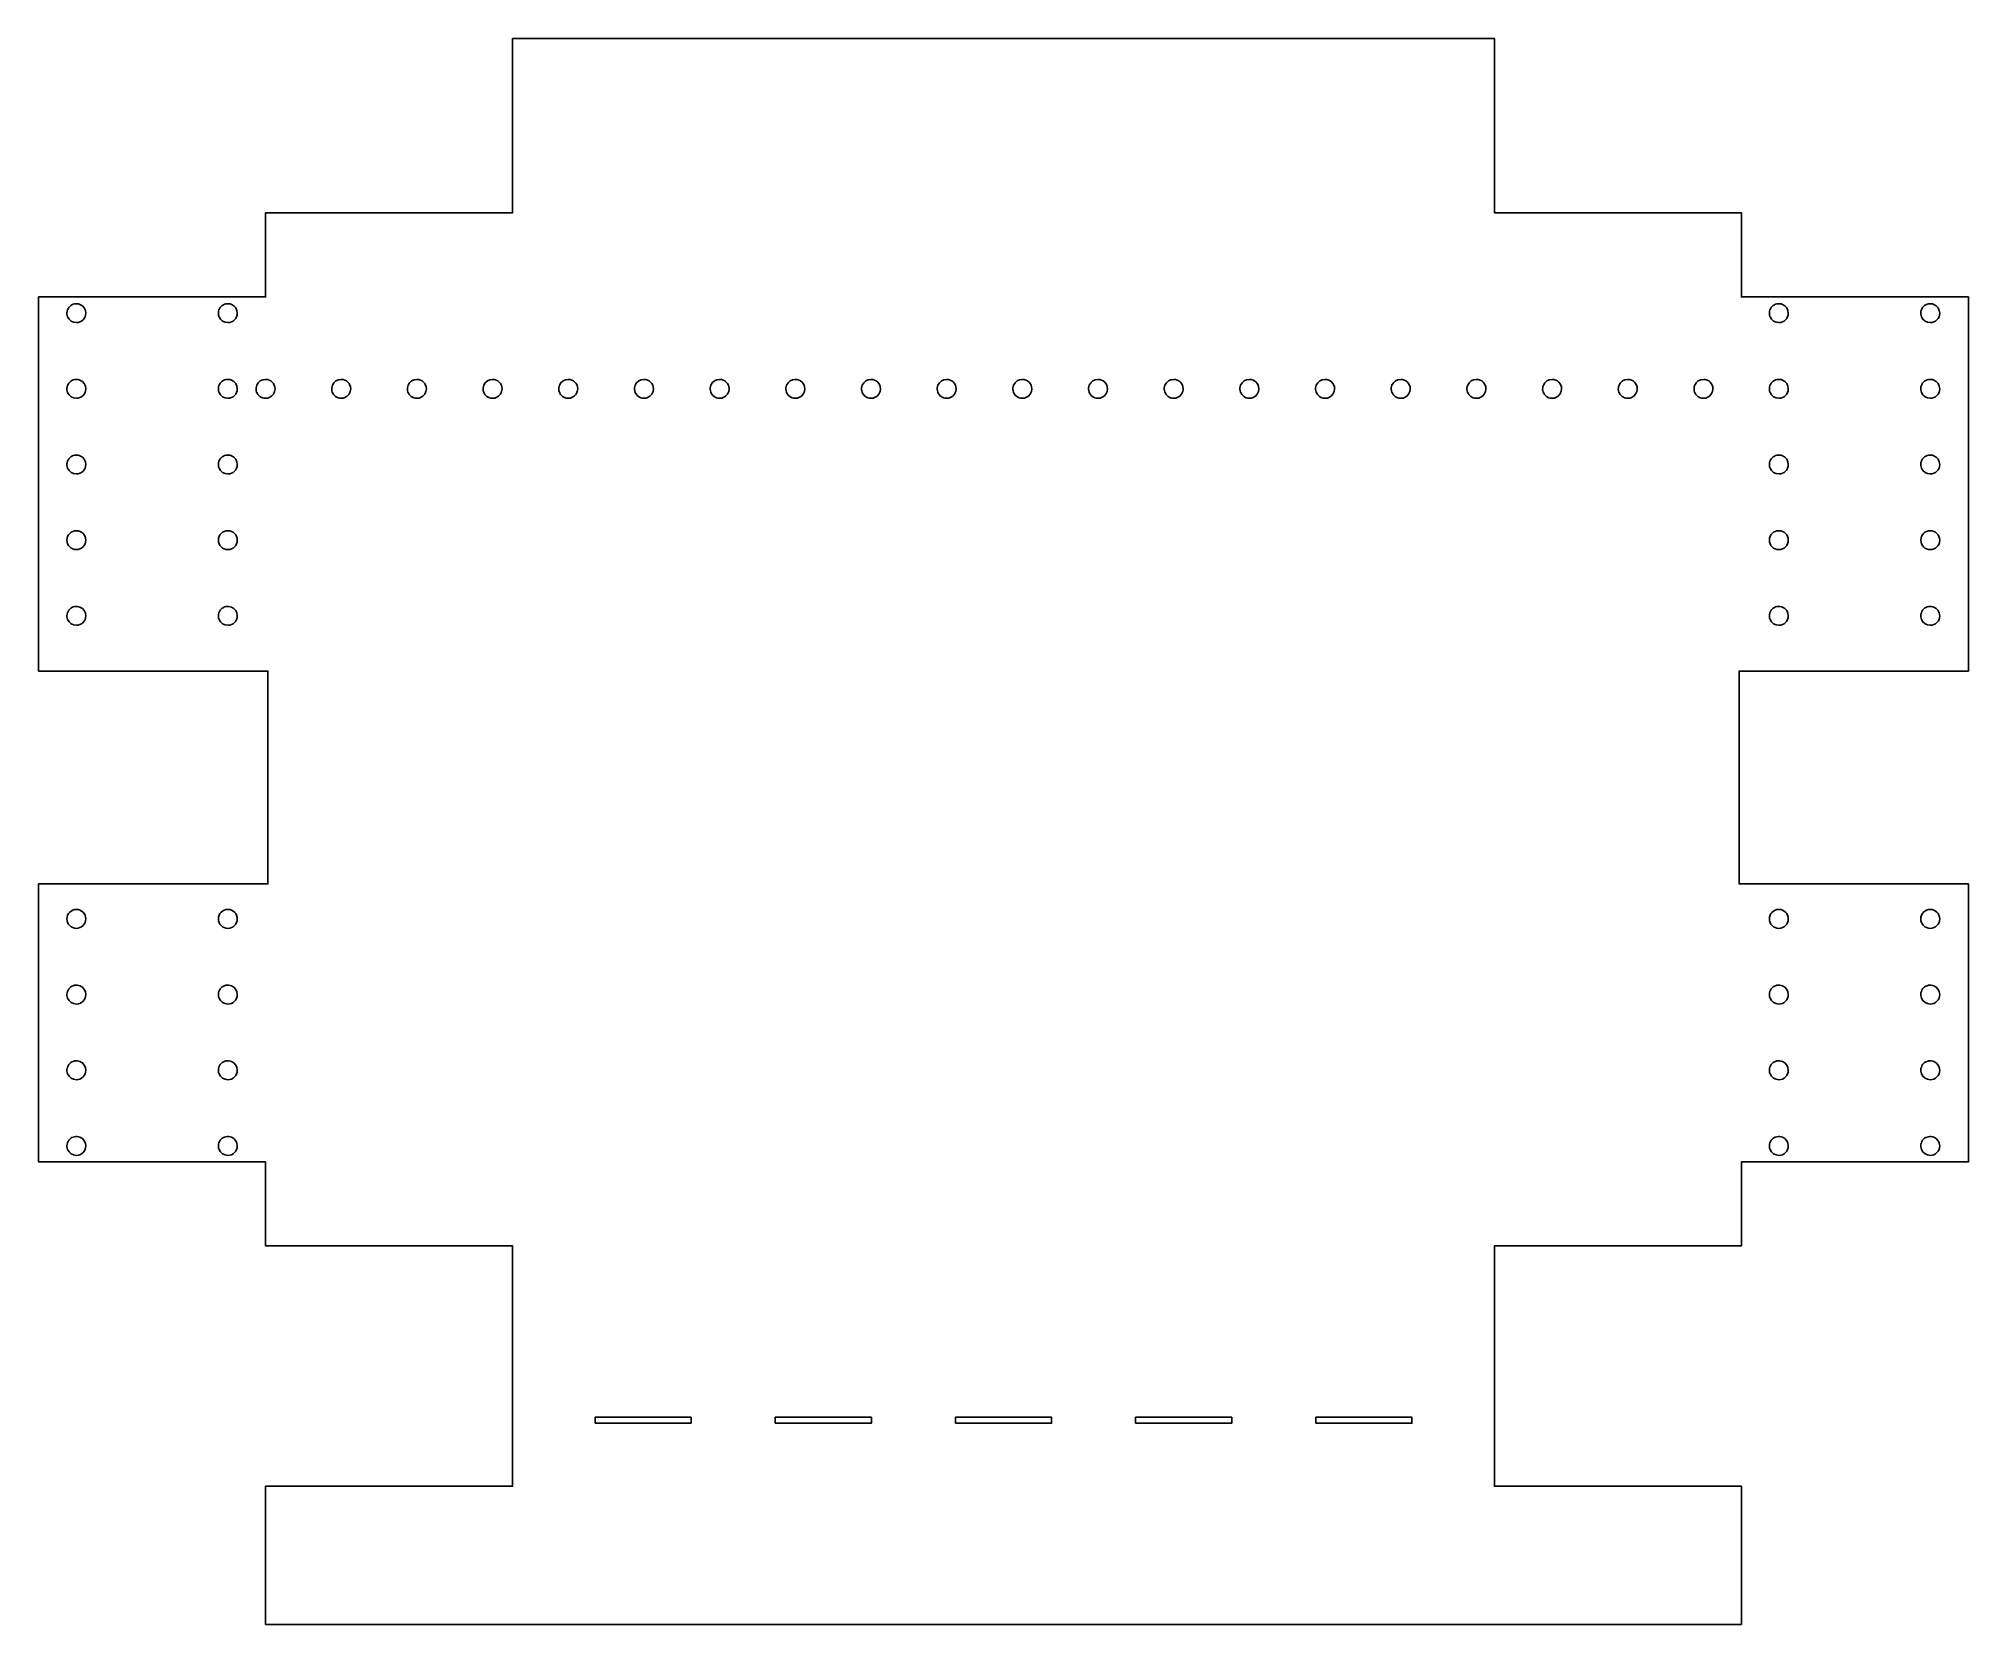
# Model space of a CAD drawing. Header units: millimetres. Extents: x 57 to 465, y 48 to 383.
import ezdxf

# ---------------------------------------------------------------- set-up
doc = ezdxf.new("R2010")
doc.units = ezdxf.units.MM
doc.layers.add('Layer_1', color=7, linetype='CONTINUOUS')

msp = doc.modelspace()

# ---------------------------------------------------------------- linework, layer by layer
at = {"layer": 'Layer_1', "color": 7}
for points in [[(417.22194, 77.05705), (365.02203, 77.05705), (365.02203, 127.85704), (417.22194, 127.85704), (417.22194, 145.63704), (465.22212, 145.63704), (465.22212, 204.41688), (416.72214, 204.41688), (416.72214, 249.41721), (465.22212, 249.41721), (465.22212, 328.517045), (417.22194, 328.517045), (417.22194, 346.297044), (365.02203, 346.297044), (365.02203, 383.127044), (157.42201, 383.127044), (157.42201, 346.297044), (105.2221, 346.297044), (105.2221, 328.517045), (57.221924, 328.517045), (57.221924, 249.41721), (105.7219, 249.41721), (105.7219, 204.41688), (57.221924, 204.41688), (57.221924, 145.63704), (105.2221, 145.63704), (105.2221, 127.85704), (157.42201, 127.85704), (157.42201, 77.05705), (105.2221, 77.05705), (105.2221, 47.84705), (417.22194, 47.84705)], [(67.209643, 325.0792)], [(99.228644, 325.0792)], [(427.142744, 325.0792)], [(459.161744, 325.0792)], [(105.20636, 311.078464)], [(121.20636, 311.078464)], [(137.20636, 311.078464)], [(153.20636, 311.078464)], [(169.20636, 311.078464)], [(185.20636, 311.078464)], [(201.20636, 311.078464)], [(217.20633, 311.078464)], [(233.20633, 311.078464)], [(249.20633, 311.078464)], [(265.20633, 311.078464)], [(281.20633, 311.078464)], [(297.20633, 311.078464)], [(313.20633, 311.078464)], [(329.20633, 311.078464)], [(345.20633, 311.078464)], [(361.20633, 311.078464)], [(377.20633, 311.078464)], [(393.20633, 311.078464)], [(409.20633, 311.078464)], [(67.209643, 309.0792)], [(99.228644, 309.0792)], [(427.142744, 309.0792)], [(459.161744, 309.0792)], [(67.209643, 293.0792)], [(99.228644, 293.0792)], [(427.142744, 293.0792)], [(459.161744, 293.0792)], [(67.209643, 277.0792)], [(99.228644, 277.0792)], [(427.142744, 277.0792)], [(459.161744, 277.0792)], [(67.209643, 261.0792)], [(99.228644, 261.0792)], [(427.142744, 261.0792)], [(459.161744, 261.0792)], [(67.209914, 197.0044)], [(99.228494, 197.0044)], [(427.143014, 197.0044)], [(459.161594, 197.0044)], [(67.209914, 181.0044)], [(99.228494, 181.0044)], [(427.143014, 181.0044)], [(459.161594, 181.0044)], [(67.209914, 165.0044)], [(99.228494, 165.0044)], [(427.143014, 165.0044)], [(459.161594, 165.0044)], [(67.209914, 149.0044)], [(99.228494, 149.0044)], [(427.143014, 149.0044)], [(459.161594, 149.0044)], [(174.86229, 90.39205), (174.86229, 91.66205), (195.18229, 91.66205), (195.18229, 90.39205)], [(212.96229, 90.39205), (212.96229, 91.66205), (233.28228, 91.66205), (233.28228, 90.39205)], [(251.06223, 90.39205), (251.06223, 91.66205), (271.38181, 91.66205), (271.38181, 90.39205)], [(289.16176, 90.39205), (289.16176, 91.66205), (309.48175, 91.66205), (309.48175, 90.39205)], [(327.26175, 90.39205), (327.26175, 91.66205), (347.58175, 91.66205), (347.58175, 90.39205)]]:
    msp.add_lwpolyline(points, close=True, dxfattribs=at)
for points in [[(63.793478, 326.494222), (63.221155, 325.921899), (63.049945, 325.061172), (63.359684, 324.313396)], [(65.974304, 326.928016), (65.226528, 327.237755), (64.365801, 327.066545), (63.793478, 326.494222)], [(67.209643, 325.0792), (67.209643, 325.888587), (66.722081, 326.618277), (65.974304, 326.928016)], [(95.812478, 326.494222), (95.240155, 325.921899), (95.068945, 325.061172), (95.378684, 324.313396)], [(97.993304, 326.928016), (97.245528, 327.237755), (96.384801, 327.066545), (95.812478, 326.494222)], [(99.228644, 325.0792), (99.228644, 325.888587), (98.741081, 326.618277), (97.993304, 326.928016)], [(423.726578, 326.494222), (423.154255, 325.921899), (422.983045, 325.061172), (423.292784, 324.313396)], [(425.907404, 326.928016), (425.159628, 327.237755), (424.298901, 327.066545), (423.726578, 326.494222)], [(427.142744, 325.0792), (427.142744, 325.888587), (426.655181, 326.618277), (425.907404, 326.928016)], [(455.745578, 326.494222), (455.173255, 325.921899), (455.002045, 325.061172), (455.311784, 324.313396)], [(457.926404, 326.928016), (457.178628, 327.237755), (456.317901, 327.066545), (455.745578, 326.494222)], [(459.161744, 325.0792), (459.161744, 325.888587), (458.674181, 326.618277), (457.926404, 326.928016)], [(63.359684, 324.313396), (63.669423, 323.565619), (64.399113, 323.078057), (65.2085, 323.078057)], [(65.2085, 323.078057), (65.739236, 323.078057), (66.248235, 323.288891), (66.623522, 323.664178)], [(66.623522, 323.664178), (66.998809, 324.039465), (67.209643, 324.548464), (67.209643, 325.0792)], [(95.378684, 324.313396), (95.688423, 323.565619), (96.418113, 323.078057), (97.2275, 323.078057)], [(97.2275, 323.078057), (97.758236, 323.078057), (98.267235, 323.288891), (98.642522, 323.664178)], [(98.642522, 323.664178), (99.017809, 324.039465), (99.228644, 324.548464), (99.228644, 325.0792)], [(423.292784, 324.313396), (423.602523, 323.565619), (424.332213, 323.078057), (425.1416, 323.078057)], [(425.1416, 323.078057), (425.672336, 323.078057), (426.181335, 323.288891), (426.556622, 323.664178)], [(426.556622, 323.664178), (426.931909, 324.039465), (427.142744, 324.548464), (427.142744, 325.0792)], [(455.311784, 324.313396), (455.621523, 323.565619), (456.351213, 323.078057), (457.1606, 323.078057)], [(457.1606, 323.078057), (457.691336, 323.078057), (458.200335, 323.288891), (458.575622, 323.664178)], [(458.575622, 323.664178), (458.950909, 324.039465), (459.161744, 324.548464), (459.161744, 325.0792)], [(63.793478, 310.494222), (63.221155, 309.921899), (63.049945, 309.061172), (63.359684, 308.313396)], [(65.974304, 310.928016), (65.226528, 311.237755), (64.365801, 311.066545), (63.793478, 310.494222)], [(67.209643, 309.0792), (67.209643, 309.888587), (66.722081, 310.618277), (65.974304, 310.928016)], [(95.812478, 310.494222), (95.240155, 309.921899), (95.068945, 309.061172), (95.378684, 308.313396)], [(97.993304, 310.928016), (97.245528, 311.237755), (96.384801, 311.066545), (95.812478, 310.494222)], [(99.228644, 309.0792), (99.228644, 309.888587), (98.741081, 310.618277), (97.993304, 310.928016)], [(105.20636, 311.078463), (104.396973, 311.078463), (103.667283, 310.590901), (103.357544, 309.843124)], [(106.621382, 310.492342), (106.246095, 310.867629), (105.737096, 311.078464), (105.20636, 311.078464)], [(107.207504, 309.07732), (107.207504, 309.608056), (106.996669, 310.117055), (106.621382, 310.492342)], [(121.20636, 311.078463), (120.396973, 311.078463), (119.667283, 310.590901), (119.357544, 309.843124)], [(122.621382, 310.492342), (122.246095, 310.867629), (121.737096, 311.078464), (121.20636, 311.078464)], [(123.207504, 309.07732), (123.207504, 309.608056), (122.996669, 310.117055), (122.621382, 310.492342)], [(137.20636, 311.078463), (136.396973, 311.078463), (135.667283, 310.590901), (135.357544, 309.843124)], [(138.621382, 310.492342), (138.246095, 310.867629), (137.737096, 311.078464), (137.20636, 311.078464)], [(139.207504, 309.07732), (139.207504, 309.608056), (138.996669, 310.117055), (138.621382, 310.492342)], [(153.20636, 311.078463), (152.396973, 311.078463), (151.667283, 310.590901), (151.357544, 309.843124)], [(154.621382, 310.492342), (154.246095, 310.867629), (153.737096, 311.078464), (153.20636, 311.078464)], [(155.207504, 309.07732), (155.207504, 309.608056), (154.996669, 310.117055), (154.621382, 310.492342)], [(169.20636, 311.078463), (168.396973, 311.078463), (167.667283, 310.590901), (167.357544, 309.843124)], [(170.621382, 310.492342), (170.246095, 310.867629), (169.737096, 311.078464), (169.20636, 311.078464)], [(171.207504, 309.07732), (171.207504, 309.608056), (170.996669, 310.117055), (170.621382, 310.492342)], [(185.20636, 311.078463), (184.396973, 311.078463), (183.667283, 310.590901), (183.357544, 309.843124)], [(186.621382, 310.492342), (186.246095, 310.867629), (185.737096, 311.078464), (185.20636, 311.078464)], [(187.207504, 309.07732), (187.207504, 309.608056), (186.996669, 310.117055), (186.621382, 310.492342)], [(201.20636, 311.078463), (200.396973, 311.078463), (199.667283, 310.590901), (199.357544, 309.843124)], [(202.621382, 310.492342), (202.246095, 310.867629), (201.737096, 311.078464), (201.20636, 311.078464)], [(203.207504, 309.07732), (203.207504, 309.608056), (202.996669, 310.117055), (202.621382, 310.492342)], [(217.20633, 311.078463), (216.396943, 311.078463), (215.667253, 310.590901), (215.357514, 309.843124)], [(218.621352, 310.492342), (218.246065, 310.867629), (217.737066, 311.078464), (217.20633, 311.078464)], [(219.207474, 309.07732), (219.207474, 309.608056), (218.996639, 310.117055), (218.621352, 310.492342)], [(233.20633, 311.078463), (232.396943, 311.078463), (231.667253, 310.590901), (231.357514, 309.843124)], [(234.621352, 310.492342), (234.246065, 310.867629), (233.737066, 311.078464), (233.20633, 311.078464)], [(235.207474, 309.07732), (235.207474, 309.608056), (234.996639, 310.117055), (234.621352, 310.492342)], [(249.20633, 311.078463), (248.396943, 311.078463), (247.667253, 310.590901), (247.357514, 309.843124)], [(250.621352, 310.492342), (250.246065, 310.867629), (249.737066, 311.078464), (249.20633, 311.078464)], [(251.207474, 309.07732), (251.207474, 309.608056), (250.996639, 310.117055), (250.621352, 310.492342)], [(265.20633, 311.078463), (264.396943, 311.078463), (263.667253, 310.590901), (263.357514, 309.843124)], [(266.621352, 310.492342), (266.246065, 310.867629), (265.737066, 311.078464), (265.20633, 311.078464)], [(267.207474, 309.07732), (267.207474, 309.608056), (266.996639, 310.117055), (266.621352, 310.492342)], [(281.20633, 311.078463), (280.396943, 311.078463), (279.667253, 310.590901), (279.357514, 309.843124)], [(282.621352, 310.492342), (282.246065, 310.867629), (281.737066, 311.078464), (281.20633, 311.078464)], [(283.207474, 309.07732), (283.207474, 309.608056), (282.996639, 310.117055), (282.621352, 310.492342)], [(297.20633, 311.078463), (296.396943, 311.078463), (295.667253, 310.590901), (295.357514, 309.843124)], [(298.621352, 310.492342), (298.246065, 310.867629), (297.737066, 311.078464), (297.20633, 311.078464)], [(299.207474, 309.07732), (299.207474, 309.608056), (298.996639, 310.117055), (298.621352, 310.492342)], [(313.20633, 311.078463), (312.396943, 311.078463), (311.667253, 310.590901), (311.357514, 309.843124)], [(314.621352, 310.492342), (314.246065, 310.867629), (313.737066, 311.078464), (313.20633, 311.078464)], [(315.207474, 309.07732), (315.207474, 309.608056), (314.996639, 310.117055), (314.621352, 310.492342)], [(329.20633, 311.078463), (328.396943, 311.078463), (327.667253, 310.590901), (327.357514, 309.843124)], [(330.621352, 310.492342), (330.246065, 310.867629), (329.737066, 311.078464), (329.20633, 311.078464)], [(331.207474, 309.07732), (331.207474, 309.608056), (330.996639, 310.117055), (330.621352, 310.492342)], [(345.20633, 311.078463), (344.396943, 311.078463), (343.667253, 310.590901), (343.357514, 309.843124)], [(346.621352, 310.492342), (346.246065, 310.867629), (345.737066, 311.078464), (345.20633, 311.078464)], [(347.207474, 309.07732), (347.207474, 309.608056), (346.996639, 310.117055), (346.621352, 310.492342)], [(361.20633, 311.078463), (360.396943, 311.078463), (359.667253, 310.590901), (359.357514, 309.843124)], [(362.621352, 310.492342), (362.246065, 310.867629), (361.737066, 311.078464), (361.20633, 311.078464)], [(363.207474, 309.07732), (363.207474, 309.608056), (362.996639, 310.117055), (362.621352, 310.492342)], [(377.20633, 311.078463), (376.396943, 311.078463), (375.667253, 310.590901), (375.357514, 309.843124)], [(378.621352, 310.492342), (378.246065, 310.867629), (377.737066, 311.078464), (377.20633, 311.078464)], [(379.207474, 309.07732), (379.207474, 309.608056), (378.996639, 310.117055), (378.621352, 310.492342)], [(393.20633, 311.078463), (392.396943, 311.078463), (391.667253, 310.590901), (391.357514, 309.843124)], [(394.621352, 310.492342), (394.246065, 310.867629), (393.737066, 311.078464), (393.20633, 311.078464)], [(395.207474, 309.07732), (395.207474, 309.608056), (394.996639, 310.117055), (394.621352, 310.492342)], [(409.20633, 311.078463), (408.396943, 311.078463), (407.667253, 310.590901), (407.357514, 309.843124)], [(410.621352, 310.492342), (410.246065, 310.867629), (409.737066, 311.078464), (409.20633, 311.078464)], [(411.207474, 309.07732), (411.207474, 309.608056), (410.996639, 310.117055), (410.621352, 310.492342)], [(423.726578, 310.494222), (423.154255, 309.921899), (422.983045, 309.061172), (423.292784, 308.313396)], [(425.907404, 310.928016), (425.159628, 311.237755), (424.298901, 311.066545), (423.726578, 310.494222)], [(427.142744, 309.0792), (427.142744, 309.888587), (426.655181, 310.618277), (425.907404, 310.928016)], [(455.745578, 310.494222), (455.173255, 309.921899), (455.002045, 309.061172), (455.311784, 308.313396)], [(457.926404, 310.928016), (457.178628, 311.237755), (456.317901, 311.066545), (455.745578, 310.494222)], [(459.161744, 309.0792), (459.161744, 309.888587), (458.674181, 310.618277), (457.926404, 310.928016)], [(63.359684, 308.313396), (63.669423, 307.565619), (64.399113, 307.078057), (65.2085, 307.078057)], [(65.2085, 307.078057), (65.739236, 307.078057), (66.248235, 307.288891), (66.623522, 307.664178)], [(66.623522, 307.664178), (66.998809, 308.039465), (67.209643, 308.548464), (67.209643, 309.0792)], [(95.378684, 308.313396), (95.688423, 307.565619), (96.418113, 307.078057), (97.2275, 307.078057)], [(97.2275, 307.078057), (97.758236, 307.078057), (98.267235, 307.288891), (98.642522, 307.664178)], [(98.642522, 307.664178), (99.017809, 308.039465), (99.228644, 308.548464), (99.228644, 309.0792)], [(103.357544, 309.843124), (103.047805, 309.095348), (103.219015, 308.234621), (103.791338, 307.662298)], [(103.791338, 307.662298), (104.363661, 307.089975), (105.224388, 306.918765), (105.972164, 307.228504)], [(105.972164, 307.228504), (106.719941, 307.538243), (107.207504, 308.267933), (107.207504, 309.07732)], [(119.357544, 309.843124), (119.047805, 309.095348), (119.219015, 308.234621), (119.791338, 307.662298)], [(119.791338, 307.662298), (120.363661, 307.089975), (121.224388, 306.918765), (121.972164, 307.228504)], [(121.972164, 307.228504), (122.719941, 307.538243), (123.207504, 308.267933), (123.207504, 309.07732)], [(135.357544, 309.843124), (135.047805, 309.095348), (135.219015, 308.234621), (135.791338, 307.662298)], [(135.791338, 307.662298), (136.363661, 307.089975), (137.224388, 306.918765), (137.972164, 307.228504)], [(137.972164, 307.228504), (138.719941, 307.538243), (139.207504, 308.267933), (139.207504, 309.07732)], [(151.357544, 309.843124), (151.047805, 309.095348), (151.219015, 308.234621), (151.791338, 307.662298)], [(151.791338, 307.662298), (152.363661, 307.089975), (153.224388, 306.918765), (153.972164, 307.228504)], [(153.972164, 307.228504), (154.719941, 307.538243), (155.207504, 308.267933), (155.207504, 309.07732)], [(167.357544, 309.843124), (167.047805, 309.095348), (167.219015, 308.234621), (167.791338, 307.662298)], [(167.791338, 307.662298), (168.363661, 307.089975), (169.224388, 306.918765), (169.972164, 307.228504)], [(169.972164, 307.228504), (170.719941, 307.538243), (171.207504, 308.267933), (171.207504, 309.07732)], [(183.357544, 309.843124), (183.047805, 309.095348), (183.219015, 308.234621), (183.791338, 307.662298)], [(183.791338, 307.662298), (184.363661, 307.089975), (185.224388, 306.918765), (185.972164, 307.228504)], [(185.972164, 307.228504), (186.719941, 307.538243), (187.207504, 308.267933), (187.207504, 309.07732)], [(199.357544, 309.843124), (199.047805, 309.095348), (199.219015, 308.234621), (199.791338, 307.662298)], [(199.791338, 307.662298), (200.363661, 307.089975), (201.224388, 306.918765), (201.972164, 307.228504)], [(201.972164, 307.228504), (202.719941, 307.538243), (203.207504, 308.267933), (203.207504, 309.07732)], [(215.357514, 309.843124), (215.047775, 309.095348), (215.218985, 308.234621), (215.791308, 307.662298)], [(215.791308, 307.662298), (216.363631, 307.089975), (217.224358, 306.918765), (217.972134, 307.228504)], [(217.972134, 307.228504), (218.719911, 307.538243), (219.207474, 308.267933), (219.207474, 309.07732)], [(231.357514, 309.843124), (231.047775, 309.095348), (231.218985, 308.234621), (231.791308, 307.662298)], [(231.791308, 307.662298), (232.363631, 307.089975), (233.224358, 306.918765), (233.972134, 307.228504)], [(233.972134, 307.228504), (234.719911, 307.538243), (235.207474, 308.267933), (235.207474, 309.07732)], [(247.357514, 309.843124), (247.047775, 309.095348), (247.218985, 308.234621), (247.791308, 307.662298)], [(247.791308, 307.662298), (248.363631, 307.089975), (249.224358, 306.918765), (249.972134, 307.228504)], [(249.972134, 307.228504), (250.719911, 307.538243), (251.207474, 308.267933), (251.207474, 309.07732)], [(263.357514, 309.843124), (263.047775, 309.095348), (263.218985, 308.234621), (263.791308, 307.662298)], [(263.791308, 307.662298), (264.363631, 307.089975), (265.224358, 306.918765), (265.972134, 307.228504)], [(265.972134, 307.228504), (266.719911, 307.538243), (267.207474, 308.267933), (267.207474, 309.07732)], [(279.357514, 309.843124), (279.047775, 309.095348), (279.218985, 308.234621), (279.791308, 307.662298)], [(279.791308, 307.662298), (280.363631, 307.089975), (281.224358, 306.918765), (281.972134, 307.228504)], [(281.972134, 307.228504), (282.719911, 307.538243), (283.207474, 308.267933), (283.207474, 309.07732)], [(295.357514, 309.843124), (295.047775, 309.095348), (295.218985, 308.234621), (295.791308, 307.662298)], [(295.791308, 307.662298), (296.363631, 307.089975), (297.224358, 306.918765), (297.972134, 307.228504)], [(297.972134, 307.228504), (298.719911, 307.538243), (299.207474, 308.267933), (299.207474, 309.07732)], [(311.357514, 309.843124), (311.047775, 309.095348), (311.218985, 308.234621), (311.791308, 307.662298)], [(311.791308, 307.662298), (312.363631, 307.089975), (313.224358, 306.918765), (313.972134, 307.228504)], [(313.972134, 307.228504), (314.719911, 307.538243), (315.207474, 308.267933), (315.207474, 309.07732)], [(327.357514, 309.843124), (327.047775, 309.095348), (327.218985, 308.234621), (327.791308, 307.662298)], [(327.791308, 307.662298), (328.363631, 307.089975), (329.224358, 306.918765), (329.972134, 307.228504)], [(329.972134, 307.228504), (330.719911, 307.538243), (331.207474, 308.267933), (331.207474, 309.07732)], [(343.357514, 309.843124), (343.047775, 309.095348), (343.218985, 308.234621), (343.791308, 307.662298)], [(343.791308, 307.662298), (344.363631, 307.089975), (345.224358, 306.918765), (345.972134, 307.228504)], [(345.972134, 307.228504), (346.719911, 307.538243), (347.207474, 308.267933), (347.207474, 309.07732)], [(359.357514, 309.843124), (359.047775, 309.095348), (359.218985, 308.234621), (359.791308, 307.662298)], [(359.791308, 307.662298), (360.363631, 307.089975), (361.224358, 306.918765), (361.972134, 307.228504)], [(361.972134, 307.228504), (362.719911, 307.538243), (363.207474, 308.267933), (363.207474, 309.07732)], [(375.357514, 309.843124), (375.047775, 309.095348), (375.218985, 308.234621), (375.791308, 307.662298)], [(375.791308, 307.662298), (376.363631, 307.089975), (377.224358, 306.918765), (377.972134, 307.228504)], [(377.972134, 307.228504), (378.719911, 307.538243), (379.207474, 308.267933), (379.207474, 309.07732)], [(391.357514, 309.843124), (391.047775, 309.095348), (391.218985, 308.234621), (391.791308, 307.662298)], [(391.791308, 307.662298), (392.363631, 307.089975), (393.224358, 306.918765), (393.972134, 307.228504)], [(393.972134, 307.228504), (394.719911, 307.538243), (395.207474, 308.267933), (395.207474, 309.07732)], [(407.357514, 309.843124), (407.047775, 309.095348), (407.218985, 308.234621), (407.791308, 307.662298)], [(407.791308, 307.662298), (408.363631, 307.089975), (409.224358, 306.918765), (409.972134, 307.228504)], [(409.972134, 307.228504), (410.719911, 307.538243), (411.207474, 308.267933), (411.207474, 309.07732)], [(423.292784, 308.313396), (423.602523, 307.565619), (424.332213, 307.078057), (425.1416, 307.078057)], [(425.1416, 307.078057), (425.672336, 307.078057), (426.181335, 307.288891), (426.556622, 307.664178)], [(426.556622, 307.664178), (426.931909, 308.039465), (427.142744, 308.548464), (427.142744, 309.0792)], [(455.311784, 308.313396), (455.621523, 307.565619), (456.351213, 307.078057), (457.1606, 307.078057)], [(457.1606, 307.078057), (457.691336, 307.078057), (458.200335, 307.288891), (458.575622, 307.664178)], [(458.575622, 307.664178), (458.950909, 308.039465), (459.161744, 308.548464), (459.161744, 309.0792)], [(63.793478, 294.494222), (63.221155, 293.921899), (63.049945, 293.061172), (63.359684, 292.313396)], [(65.974304, 294.928016), (65.226528, 295.237755), (64.365801, 295.066545), (63.793478, 294.494222)], [(67.209643, 293.0792), (67.209643, 293.888587), (66.722081, 294.618277), (65.974304, 294.928016)], [(95.812478, 294.494222), (95.240155, 293.921899), (95.068945, 293.061172), (95.378684, 292.313396)], [(97.993304, 294.928016), (97.245528, 295.237755), (96.384801, 295.066545), (95.812478, 294.494222)], [(99.228644, 293.0792), (99.228644, 293.888587), (98.741081, 294.618277), (97.993304, 294.928016)], [(423.726578, 294.494222), (423.154255, 293.921899), (422.983045, 293.061172), (423.292784, 292.313396)], [(425.907404, 294.928016), (425.159628, 295.237755), (424.298901, 295.066545), (423.726578, 294.494222)], [(427.142744, 293.0792), (427.142744, 293.888587), (426.655181, 294.618277), (425.907404, 294.928016)], [(455.745578, 294.494222), (455.173255, 293.921899), (455.002045, 293.061172), (455.311784, 292.313396)], [(457.926404, 294.928016), (457.178628, 295.237755), (456.317901, 295.066545), (455.745578, 294.494222)], [(459.161744, 293.0792), (459.161744, 293.888587), (458.674181, 294.618277), (457.926404, 294.928016)], [(63.359684, 292.313396), (63.669423, 291.565619), (64.399113, 291.078057), (65.2085, 291.078057)], [(65.2085, 291.078057), (65.739236, 291.078057), (66.248235, 291.288891), (66.623522, 291.664178)], [(66.623522, 291.664178), (66.998809, 292.039465), (67.209643, 292.548464), (67.209643, 293.0792)], [(95.378684, 292.313396), (95.688423, 291.565619), (96.418113, 291.078057), (97.2275, 291.078057)], [(97.2275, 291.078057), (97.758236, 291.078057), (98.267235, 291.288891), (98.642522, 291.664178)], [(98.642522, 291.664178), (99.017809, 292.039465), (99.228644, 292.548464), (99.228644, 293.0792)], [(423.292784, 292.313396), (423.602523, 291.565619), (424.332213, 291.078057), (425.1416, 291.078057)], [(425.1416, 291.078057), (425.672336, 291.078057), (426.181335, 291.288891), (426.556622, 291.664178)], [(426.556622, 291.664178), (426.931909, 292.039465), (427.142744, 292.548464), (427.142744, 293.0792)], [(455.311784, 292.313396), (455.621523, 291.565619), (456.351213, 291.078057), (457.1606, 291.078057)], [(457.1606, 291.078057), (457.691336, 291.078057), (458.200335, 291.288891), (458.575622, 291.664178)], [(458.575622, 291.664178), (458.950909, 292.039465), (459.161744, 292.548464), (459.161744, 293.0792)], [(65.2085, 279.080343), (64.103299, 279.080343), (63.207357, 278.184401), (63.207357, 277.0792)], [(67.209643, 277.0792), (67.209643, 278.184401), (66.313701, 279.080343), (65.2085, 279.080343)], [(97.2275, 279.080343), (96.122299, 279.080343), (95.226357, 278.184401), (95.226357, 277.0792)], [(99.228644, 277.0792), (99.228643, 278.184401), (98.332701, 279.080343), (97.2275, 279.080343)], [(425.1416, 279.080343), (424.036399, 279.080343), (423.140457, 278.184401), (423.140457, 277.0792)], [(427.142744, 277.0792), (427.142743, 278.184401), (426.246801, 279.080343), (425.1416, 279.080343)], [(457.1606, 279.080343), (456.055399, 279.080343), (455.159457, 278.184401), (455.159457, 277.0792)], [(459.161744, 277.0792), (459.161744, 278.184401), (458.265801, 279.080343), (457.1606, 279.080343)], [(63.207357, 277.0792), (63.207357, 275.973999), (64.103299, 275.078056), (65.2085, 275.078056)], [(65.2085, 275.078056), (65.739236, 275.078056), (66.248235, 275.288891), (66.623522, 275.664178)], [(66.623522, 275.664178), (66.998809, 276.039465), (67.209643, 276.548464), (67.209643, 277.0792)], [(95.226357, 277.0792), (95.226357, 275.973999), (96.122299, 275.078056), (97.2275, 275.078056)], [(97.2275, 275.078056), (97.758236, 275.078056), (98.267235, 275.288891), (98.642522, 275.664178)], [(98.642522, 275.664178), (99.017809, 276.039465), (99.228644, 276.548464), (99.228644, 277.0792)], [(423.140457, 277.0792), (423.140457, 275.973999), (424.036399, 275.078056), (425.1416, 275.078056)], [(425.1416, 275.078056), (425.672336, 275.078056), (426.181335, 275.288891), (426.556622, 275.664178)], [(426.556622, 275.664178), (426.931909, 276.039465), (427.142744, 276.548464), (427.142744, 277.0792)], [(455.159457, 277.0792), (455.159457, 275.973999), (456.055399, 275.078056), (457.1606, 275.078056)], [(457.1606, 275.078056), (457.691336, 275.078056), (458.200335, 275.288891), (458.575622, 275.664178)], [(458.575622, 275.664178), (458.950909, 276.039465), (459.161744, 276.548464), (459.161744, 277.0792)], [(63.793478, 262.494222), (63.221155, 261.921899), (63.049945, 261.061172), (63.359684, 260.313396)], [(65.974304, 262.928016), (65.226528, 263.237755), (64.365801, 263.066545), (63.793478, 262.494222)], [(67.209643, 261.0792), (67.209643, 261.888587), (66.722081, 262.618277), (65.974304, 262.928016)], [(95.812478, 262.494222), (95.240155, 261.921899), (95.068945, 261.061172), (95.378684, 260.313396)], [(97.993304, 262.928016), (97.245528, 263.237755), (96.384801, 263.066545), (95.812478, 262.494222)], [(99.228644, 261.0792), (99.228644, 261.888587), (98.741081, 262.618277), (97.993304, 262.928016)], [(423.726578, 262.494222), (423.154255, 261.921899), (422.983045, 261.061172), (423.292784, 260.313396)], [(425.907404, 262.928016), (425.159628, 263.237755), (424.298901, 263.066545), (423.726578, 262.494222)], [(427.142744, 261.0792), (427.142744, 261.888587), (426.655181, 262.618277), (425.907404, 262.928016)], [(455.745578, 262.494222), (455.173255, 261.921899), (455.002045, 261.061172), (455.311784, 260.313396)], [(457.926404, 262.928016), (457.178628, 263.237755), (456.317901, 263.066545), (455.745578, 262.494222)], [(459.161744, 261.0792), (459.161744, 261.888587), (458.674181, 262.618277), (457.926404, 262.928016)], [(63.359684, 260.313396), (63.669423, 259.565619), (64.399113, 259.078057), (65.2085, 259.078057)], [(65.2085, 259.078057), (65.739236, 259.078057), (66.248235, 259.288891), (66.623522, 259.664178)], [(66.623522, 259.664178), (66.998809, 260.039465), (67.209643, 260.548464), (67.209643, 261.0792)], [(95.378684, 260.313396), (95.688423, 259.565619), (96.418113, 259.078057), (97.2275, 259.078057)], [(97.2275, 259.078057), (97.758236, 259.078057), (98.267235, 259.288891), (98.642522, 259.664178)], [(98.642522, 259.664178), (99.017809, 260.039465), (99.228644, 260.548464), (99.228644, 261.0792)], [(423.292784, 260.313396), (423.602523, 259.565619), (424.332213, 259.078057), (425.1416, 259.078057)], [(425.1416, 259.078057), (425.672336, 259.078057), (426.181335, 259.288891), (426.556622, 259.664178)], [(426.556622, 259.664178), (426.931909, 260.039465), (427.142744, 260.548464), (427.142744, 261.0792)], [(455.311784, 260.313396), (455.621523, 259.565619), (456.351213, 259.078057), (457.1606, 259.078057)], [(457.1606, 259.078057), (457.691336, 259.078057), (458.200335, 259.288891), (458.575622, 259.664178)], [(458.575622, 259.664178), (458.950909, 260.039465), (459.161744, 260.548464), (459.161744, 261.0792)], [(65.20877, 199.005543), (64.103569, 199.005543), (63.207627, 198.109601), (63.207627, 197.0044)], [(63.207627, 197.0044), (63.207627, 195.899199), (64.103569, 195.003256), (65.20877, 195.003256)], [(67.209914, 197.0044), (67.209914, 198.109601), (66.313971, 199.005543), (65.20877, 199.005543)], [(66.623792, 195.589378), (66.999079, 195.964665), (67.209914, 196.473664), (67.209914, 197.0044)], [(97.22735, 199.005543), (96.122149, 199.005543), (95.226207, 198.109601), (95.226207, 197.0044)], [(95.226207, 197.0044), (95.226207, 195.899199), (96.122149, 195.003256), (97.22735, 195.003256)], [(99.228494, 197.0044), (99.228493, 198.109601), (98.332551, 199.005543), (97.22735, 199.005543)], [(98.642372, 195.589378), (99.017659, 195.964665), (99.228494, 196.473664), (99.228494, 197.0044)], [(425.14187, 199.005543), (424.036669, 199.005543), (423.140727, 198.109601), (423.140727, 197.0044)], [(423.140727, 197.0044), (423.140727, 195.899199), (424.036669, 195.003256), (425.14187, 195.003256)], [(427.143014, 197.0044), (427.143014, 198.109601), (426.247071, 199.005543), (425.14187, 199.005543)], [(426.556892, 195.589378), (426.932179, 195.964665), (427.143014, 196.473664), (427.143014, 197.0044)], [(457.16045, 199.005543), (456.055249, 199.005543), (455.159307, 198.109601), (455.159307, 197.0044)], [(455.159307, 197.0044), (455.159307, 195.899199), (456.055249, 195.003256), (457.16045, 195.003256)], [(459.161594, 197.0044), (459.161593, 198.109601), (458.265651, 199.005543), (457.16045, 199.005543)], [(458.575472, 195.589378), (458.950759, 195.964665), (459.161594, 196.473664), (459.161594, 197.0044)], [(65.20877, 195.003256), (65.739506, 195.003256), (66.248505, 195.214091), (66.623792, 195.589378)], [(97.22735, 195.003256), (97.758086, 195.003256), (98.267085, 195.214091), (98.642372, 195.589378)], [(425.14187, 195.003256), (425.672606, 195.003256), (426.181605, 195.214091), (426.556892, 195.589378)], [(457.16045, 195.003256), (457.691186, 195.003256), (458.200185, 195.214091), (458.575472, 195.589378)], [(63.793748, 182.419422), (63.221425, 181.847099), (63.050215, 180.986372), (63.359954, 180.238596)], [(63.359954, 180.238596), (63.669693, 179.490819), (64.399383, 179.003256), (65.20877, 179.003256)], [(65.974574, 182.853216), (65.226798, 183.162955), (64.366071, 182.991745), (63.793748, 182.419422)], [(65.20877, 179.003256), (65.739506, 179.003256), (66.248505, 179.214091), (66.623792, 179.589378)], [(67.209914, 181.0044), (67.209914, 181.813787), (66.722351, 182.543477), (65.974574, 182.853216)], [(66.623792, 179.589378), (66.999079, 179.964665), (67.209914, 180.473664), (67.209914, 181.0044)], [(95.812328, 182.419422), (95.240005, 181.847099), (95.068795, 180.986372), (95.378534, 180.238596)], [(95.378534, 180.238596), (95.688273, 179.490819), (96.417963, 179.003256), (97.22735, 179.003256)], [(97.993154, 182.853216), (97.245378, 183.162955), (96.384651, 182.991745), (95.812328, 182.419422)], [(97.22735, 179.003256), (97.758086, 179.003256), (98.267085, 179.214091), (98.642372, 179.589378)], [(99.228494, 181.0044), (99.228494, 181.813787), (98.740931, 182.543477), (97.993154, 182.853216)], [(98.642372, 179.589378), (99.017659, 179.964665), (99.228494, 180.473664), (99.228494, 181.0044)], [(423.726848, 182.419422), (423.154525, 181.847099), (422.983315, 180.986372), (423.293054, 180.238596)], [(423.293054, 180.238596), (423.602793, 179.490819), (424.332483, 179.003256), (425.14187, 179.003256)], [(425.907674, 182.853216), (425.159898, 183.162955), (424.299171, 182.991745), (423.726848, 182.419422)], [(425.14187, 179.003256), (425.672606, 179.003256), (426.181605, 179.214091), (426.556892, 179.589378)], [(427.143014, 181.0044), (427.143014, 181.813787), (426.655451, 182.543477), (425.907674, 182.853216)], [(426.556892, 179.589378), (426.932179, 179.964665), (427.143014, 180.473664), (427.143014, 181.0044)], [(455.745428, 182.419422), (455.173105, 181.847099), (455.001895, 180.986372), (455.311634, 180.238596)], [(455.311634, 180.238596), (455.621373, 179.490819), (456.351063, 179.003256), (457.16045, 179.003256)], [(457.926254, 182.853216), (457.178478, 183.162955), (456.317751, 182.991745), (455.745428, 182.419422)], [(457.16045, 179.003256), (457.691186, 179.003256), (458.200185, 179.214091), (458.575472, 179.589378)], [(459.161594, 181.0044), (459.161594, 181.813787), (458.674031, 182.543477), (457.926254, 182.853216)], [(458.575472, 179.589378), (458.950759, 179.964665), (459.161594, 180.473664), (459.161594, 181.0044)], [(63.793748, 166.419422), (63.221425, 165.847099), (63.050215, 164.986372), (63.359954, 164.238596)], [(63.359954, 164.238596), (63.669693, 163.490819), (64.399383, 163.003256), (65.20877, 163.003256)], [(65.974574, 166.853216), (65.226798, 167.162955), (64.366071, 166.991745), (63.793748, 166.419422)], [(65.20877, 163.003256), (65.739506, 163.003256), (66.248505, 163.214091), (66.623792, 163.589378)], [(67.209914, 165.0044), (67.209914, 165.813787), (66.722351, 166.543477), (65.974574, 166.853216)], [(66.623792, 163.589378), (66.999079, 163.964665), (67.209914, 164.473664), (67.209914, 165.0044)], [(95.812328, 166.419422), (95.240005, 165.847099), (95.068795, 164.986372), (95.378534, 164.238596)], [(95.378534, 164.238596), (95.688273, 163.490819), (96.417963, 163.003256), (97.22735, 163.003256)], [(97.993154, 166.853216), (97.245378, 167.162955), (96.384651, 166.991745), (95.812328, 166.419422)], [(97.22735, 163.003256), (97.758086, 163.003256), (98.267085, 163.214091), (98.642372, 163.589378)], [(99.228494, 165.0044), (99.228494, 165.813787), (98.740931, 166.543477), (97.993154, 166.853216)], [(98.642372, 163.589378), (99.017659, 163.964665), (99.228494, 164.473664), (99.228494, 165.0044)], [(423.726848, 166.419422), (423.154525, 165.847099), (422.983315, 164.986372), (423.293054, 164.238596)], [(423.293054, 164.238596), (423.602793, 163.490819), (424.332483, 163.003256), (425.14187, 163.003256)], [(425.907674, 166.853216), (425.159898, 167.162955), (424.299171, 166.991745), (423.726848, 166.419422)], [(425.14187, 163.003256), (425.672606, 163.003256), (426.181605, 163.214091), (426.556892, 163.589378)], [(427.143014, 165.0044), (427.143014, 165.813787), (426.655451, 166.543477), (425.907674, 166.853216)], [(426.556892, 163.589378), (426.932179, 163.964665), (427.143014, 164.473664), (427.143014, 165.0044)], [(455.745428, 166.419422), (455.173105, 165.847099), (455.001895, 164.986372), (455.311634, 164.238596)], [(455.311634, 164.238596), (455.621373, 163.490819), (456.351063, 163.003256), (457.16045, 163.003256)], [(457.926254, 166.853216), (457.178478, 167.162955), (456.317751, 166.991745), (455.745428, 166.419422)], [(457.16045, 163.003256), (457.691186, 163.003256), (458.200185, 163.214091), (458.575472, 163.589378)], [(459.161594, 165.0044), (459.161594, 165.813787), (458.674031, 166.543477), (457.926254, 166.853216)], [(458.575472, 163.589378), (458.950759, 163.964665), (459.161594, 164.473664), (459.161594, 165.0044)], [(65.974574, 150.853216), (65.226798, 151.162955), (64.366071, 150.991745), (63.793748, 150.419422)], [(97.993154, 150.853216), (97.245378, 151.162955), (96.384651, 150.991745), (95.812328, 150.419422)], [(425.907674, 150.853216), (425.159898, 151.162955), (424.299171, 150.991745), (423.726848, 150.419422)], [(457.926254, 150.853216), (457.178478, 151.162955), (456.317751, 150.991745), (455.745428, 150.419422)], [(63.793748, 150.419422), (63.221425, 149.847099), (63.050215, 148.986372), (63.359954, 148.238596)], [(63.359954, 148.238596), (63.669693, 147.490819), (64.399383, 147.003256), (65.20877, 147.003256)], [(65.20877, 147.003256), (65.739506, 147.003256), (66.248505, 147.214091), (66.623792, 147.589378)], [(67.209914, 149.0044), (67.209914, 149.813787), (66.722351, 150.543477), (65.974574, 150.853216)], [(66.623792, 147.589378), (66.999079, 147.964665), (67.209914, 148.473664), (67.209914, 149.0044)], [(95.812328, 150.419422), (95.240005, 149.847099), (95.068795, 148.986372), (95.378534, 148.238596)], [(95.378534, 148.238596), (95.688273, 147.490819), (96.417963, 147.003256), (97.22735, 147.003256)], [(97.22735, 147.003256), (97.758086, 147.003256), (98.267085, 147.214091), (98.642372, 147.589378)], [(99.228494, 149.0044), (99.228494, 149.813787), (98.740931, 150.543477), (97.993154, 150.853216)], [(98.642372, 147.589378), (99.017659, 147.964665), (99.228494, 148.473664), (99.228494, 149.0044)], [(423.726848, 150.419422), (423.154525, 149.847099), (422.983315, 148.986372), (423.293054, 148.238596)], [(423.293054, 148.238596), (423.602793, 147.490819), (424.332483, 147.003256), (425.14187, 147.003256)], [(425.14187, 147.003256), (425.672606, 147.003256), (426.181605, 147.214091), (426.556892, 147.589378)], [(427.143014, 149.0044), (427.143014, 149.813787), (426.655451, 150.543477), (425.907674, 150.853216)], [(426.556892, 147.589378), (426.932179, 147.964665), (427.143014, 148.473664), (427.143014, 149.0044)], [(455.745428, 150.419422), (455.173105, 149.847099), (455.001895, 148.986372), (455.311634, 148.238596)], [(455.311634, 148.238596), (455.621373, 147.490819), (456.351063, 147.003256), (457.16045, 147.003256)], [(457.16045, 147.003256), (457.691186, 147.003256), (458.200185, 147.214091), (458.575472, 147.589378)], [(459.161594, 149.0044), (459.161594, 149.813787), (458.674031, 150.543477), (457.926254, 150.853216)], [(458.575472, 147.589378), (458.950759, 147.964665), (459.161594, 148.473664), (459.161594, 149.0044)]]:
    msp.add_open_spline(points, degree=3, dxfattribs=at)

doc.saveas('drawing.dxf')
